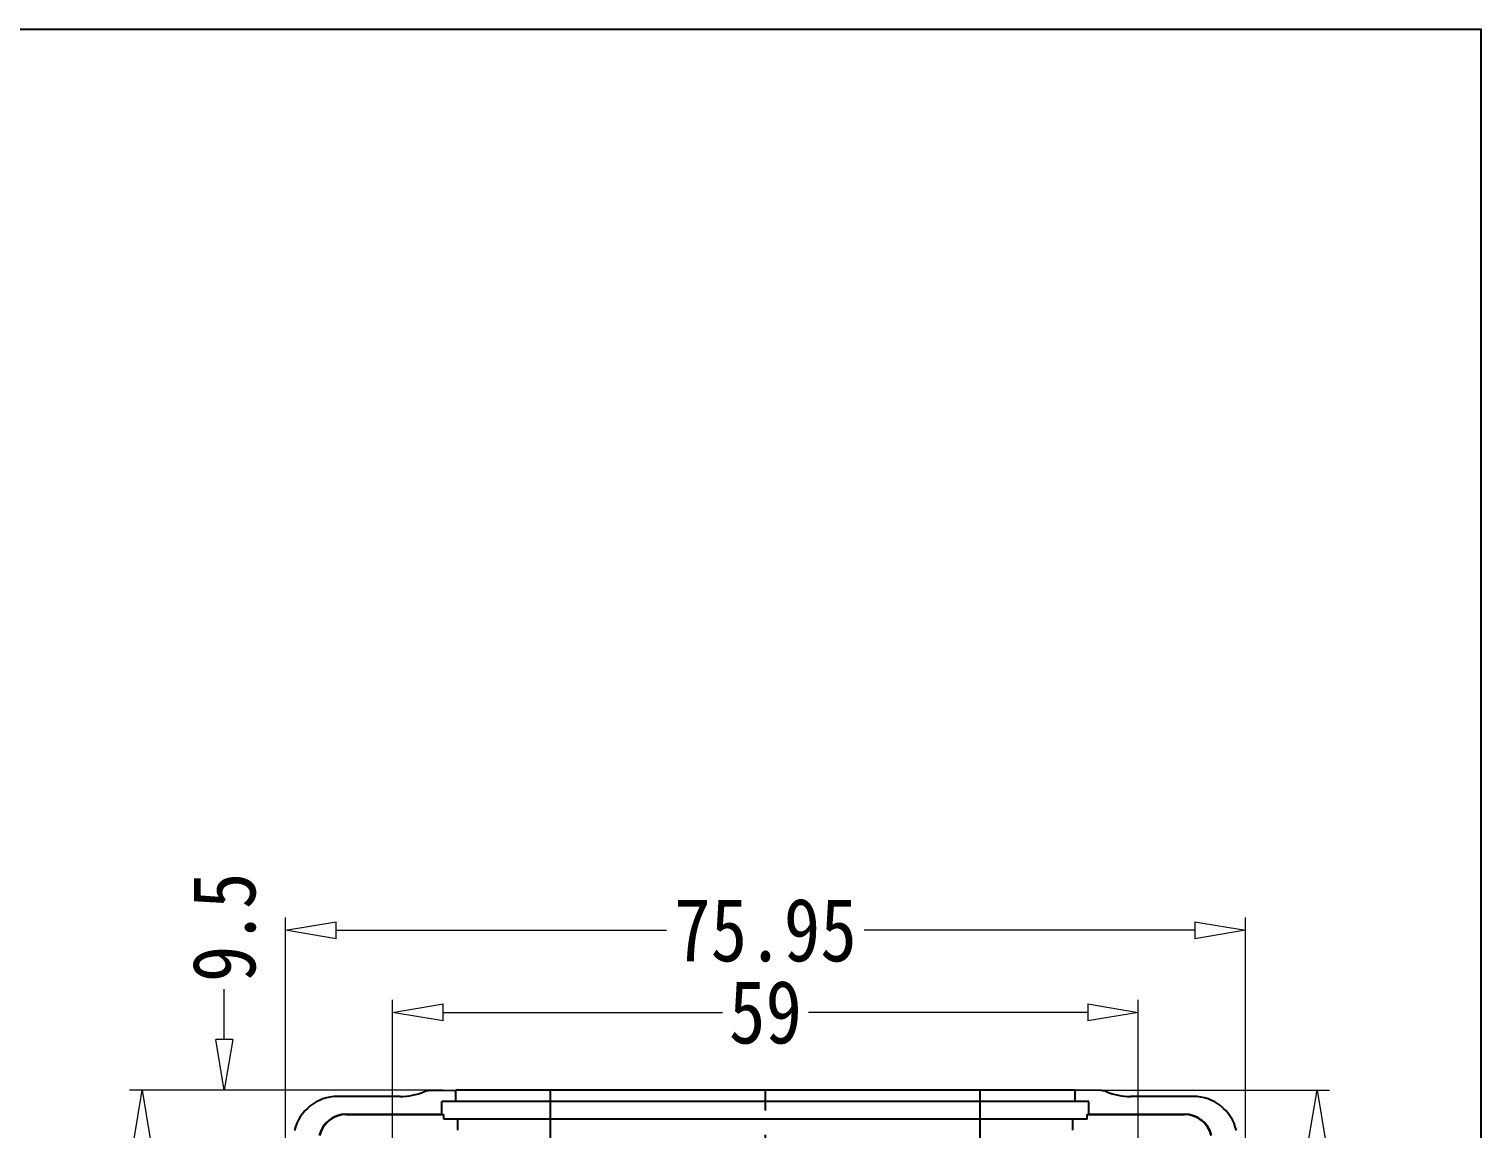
# Model space of a CAD drawing. Header units: millimetres. Extents: x 1786 to 4177, y -2705 to -1639.
# Drawn here: x 4062 to 4176.8, y -1725.9 to -1638.8 of the extents above; entities that cross this region are included whole.
import ezdxf

# ---------------------------------------------------------------- set-up
doc = ezdxf.new("R2010")
doc.units = ezdxf.units.MM
doc.linetypes.add('CENTER', pattern=[50.8, 31.75, -6.35, 6.35, -6.35])
doc.layers.add('dim', color=3, linetype='Continuous', lineweight=9)
doc.styles.add('FFS', font='', dxfattribs={"width": 0.85})
doc.styles.get('FFS').set_extended_font_data('FangSong_GB2312')
doc.dimstyles.new('YanXiu', dxfattribs={"dimtxt": 2.5, "dimasz": 2.2, "dimexe": 1, "dimexo": 0.6, "dimgap": 0.66, "dimtad": 0, "dimzin": 9, "dimdsep": 46, "dimtxsty": 'FFS', "dimblk": 'CLOSEDBLANK', "dimcen": 0, "dimclrd": 256, "dimclre": 131, "dimclrt": 42, "dimazin": 2, "dimtfac": 1, "dimtofl": 0, "dimtmove": 0, "dimatfit": 3, "dimldrblk": 'CLOSEDBLANK', "dimfxl": 1, "dimlwd": 5, "dimlwe": 5, "dimarcsym": 0})

# ---------------------------------------------------------------- blocks, each defined once
blk = doc.blocks.new('_ClosedBlank')
at = {"color": 0, "linetype": 'ByBlock', "lineweight": -2}
for p, q in [((-1, 0.167), (0, 0)), ((-1, 0.167), (-1, -0.167)), ((0, 0), (-1, -0.167))]:
    blk.add_line(p, q, dxfattribs=at)
blk = doc.blocks.new('*D199')
at = {"layer": 'Defpoints', "color": 0, "transparency": 16777216}
for p in [(5225.47, -1511.89), (5207.15, -1521.39), (5217.17, -1521.39, 0)]:
    blk.add_point(p, dxfattribs=at)
at = {"layer": 'dim', "lineweight": 5, "transparency": 16777216}
for p, q in [((5207.15, -1507.89), (5207.15, -1503.89)), ((5207.15, -1525.39), (5207.15, -1529.39))]:
    blk.add_line(p, q, dxfattribs=at)
at = {"layer": 'dim', "color": 131, "lineweight": 5, "transparency": 16777216}
for p, q in [((5224.47, -1511.89), (5206.15, -1511.89)), ((5216.17, -1521.39), (5206.15, -1521.39))]:
    blk.add_line(p, q, dxfattribs=at)
at = {"layer": 'dim', "lineweight": 5, "transparency": 16777216, "xscale": 4, "yscale": 4, "zscale": 4}
for p, rotation in [((5207.15, -1511.89), 270), ((5207.15, -1521.39), 90)]:
    blk.add_blockref('_ClosedBlank', p, dxfattribs=dict(at, rotation=rotation))
at = {"layer": 'dim', "color": 42, "transparency": 16777216, "insert": (5207.15, -1499.01), "char_height": 5, "attachment_point": 5, "rotation": 90, "style": 'FFS'}
blk.add_mtext('9.5', dxfattribs=at)
blk = doc.blocks.new('*D198')
at = {"layer": 'Defpoints', "color": 0, "transparency": 16777216}
for p in [(5225.47, -1511.89), (5200.65, -1530.89), (5221.49, -1530.89, 0)]:
    blk.add_point(p, dxfattribs=at)
at = {"layer": 'dim', "color": 131, "lineweight": 5, "transparency": 16777216}
for p, q in [((5224.47, -1511.89), (5199.65, -1511.89)), ((5220.49, -1530.89), (5199.65, -1530.89))]:
    blk.add_line(p, q, dxfattribs=at)
at = {"layer": 'dim', "lineweight": 5, "transparency": 16777216}
for p, q in [((5200.65, -1515.89), (5200.65, -1526.89)), ((5200.65, -1521.39), (5195.15, -1525.14)), ((5195.15, -1525.14), (5195.15, -1527.14))]:
    blk.add_line(p, q, dxfattribs=at)
at = {"layer": 'dim', "lineweight": 5, "transparency": 16777216, "xscale": 4, "yscale": 4, "zscale": 4}
for p, rotation in [((5200.65, -1511.89), 90), ((5200.65, -1530.89), 270)]:
    blk.add_blockref('_ClosedBlank', p, dxfattribs=dict(at, rotation=rotation))
at = {"layer": 'dim', "color": 42, "transparency": 16777216, "insert": (5195.15, -1530.52), "char_height": 5, "attachment_point": 5, "rotation": 90, "style": 'FFS'}
blk.add_mtext('19', dxfattribs=at)
blk = doc.blocks.new('*D192')
at = {"layer": 'Defpoints', "color": 0, "transparency": 16777216}
for p in [(5279.47, -1505.74), (5220.47, -1518.09, 0), (5279.47, -1518.09, 0)]:
    blk.add_point(p, dxfattribs=at)
at = {"layer": 'dim', "color": 131, "lineweight": 5, "transparency": 16777216}
for p, q in [((5220.47, -1517.09), (5220.47, -1504.74)), ((5279.47, -1517.09), (5279.47, -1504.74))]:
    blk.add_line(p, q, dxfattribs=at)
at = {"layer": 'dim', "lineweight": 5, "transparency": 16777216}
for p, q in [((5224.47, -1505.74), (5246.56, -1505.74)), ((5275.47, -1505.74), (5253.38, -1505.74))]:
    blk.add_line(p, q, dxfattribs=at)
at = {"layer": 'dim', "lineweight": 5, "transparency": 16777216, "xscale": 4, "yscale": 4, "zscale": 4, "rotation": 180}
blk.add_blockref('_ClosedBlank', (5220.47, -1505.74), dxfattribs=at)
at = {"layer": 'dim', "lineweight": 5, "transparency": 16777216, "xscale": 4, "yscale": 4, "zscale": 4}
blk.add_blockref('_ClosedBlank', (5279.47, -1505.74), dxfattribs=at)
at = {"layer": 'dim', "color": 42, "transparency": 16777216, "insert": (5249.97, -1505.74), "char_height": 5, "attachment_point": 5, "style": 'FFS'}
blk.add_mtext('59', dxfattribs=at)
blk = doc.blocks.new('*D191')
at = {"layer": 'Defpoints', "color": 0, "transparency": 16777216}
for p in [(5287.94, -1499.24), (5211.99, -1529.89), (5287.94, -1529.89)]:
    blk.add_point(p, dxfattribs=at)
at = {"layer": 'dim', "color": 131, "lineweight": 5, "transparency": 16777216}
for p, q in [((5211.99, -1528.89), (5211.99, -1498.24)), ((5287.94, -1528.89), (5287.94, -1498.24))]:
    blk.add_line(p, q, dxfattribs=at)
at = {"layer": 'dim', "lineweight": 5, "transparency": 16777216}
for p, q in [((5215.99, -1499.24), (5242.14, -1499.24)), ((5283.94, -1499.24), (5257.79, -1499.24))]:
    blk.add_line(p, q, dxfattribs=at)
at = {"layer": 'dim', "lineweight": 5, "transparency": 16777216, "xscale": 4, "yscale": 4, "zscale": 4, "rotation": 180}
blk.add_blockref('_ClosedBlank', (5211.99, -1499.24), dxfattribs=at)
at = {"layer": 'dim', "lineweight": 5, "transparency": 16777216, "xscale": 4, "yscale": 4, "zscale": 4}
blk.add_blockref('_ClosedBlank', (5287.94, -1499.24), dxfattribs=at)
at = {"layer": 'dim', "color": 42, "transparency": 16777216, "insert": (5249.97, -1499.24), "char_height": 5, "attachment_point": 5, "style": 'FFS'}
blk.add_mtext('75.95', dxfattribs=at)
blk = doc.blocks.new('*D190')
at = {"layer": 'Defpoints', "color": 0, "transparency": 16777216}
for p in [(5274.47, -1511.89), (5283.82, -1652.39), (5293.61, -1652.39)]:
    blk.add_point(p, dxfattribs=at)
at = {"layer": 'dim', "color": 131, "lineweight": 5, "transparency": 16777216}
for p, q in [((5275.47, -1511.89), (5294.61, -1511.89)), ((5284.82, -1652.39), (5294.61, -1652.39))]:
    blk.add_line(p, q, dxfattribs=at)
at = {"layer": 'dim', "lineweight": 5, "transparency": 16777216}
for p, q in [((5293.61, -1515.89), (5293.61, -1574.37)), ((5293.61, -1648.39), (5293.61, -1589.92))]:
    blk.add_line(p, q, dxfattribs=at)
at = {"layer": 'dim', "lineweight": 5, "transparency": 16777216, "xscale": 4, "yscale": 4, "zscale": 4}
for p, rotation in [((5293.61, -1511.89), 90), ((5293.61, -1652.39), 270)]:
    blk.add_blockref('_ClosedBlank', p, dxfattribs=dict(at, rotation=rotation))
at = {"layer": 'dim', "color": 42, "transparency": 16777216, "insert": (5293.61, -1582.14), "char_height": 5, "attachment_point": 5, "rotation": 90, "style": 'FFS'}
blk.add_mtext('140.5', dxfattribs=at)
blk = doc.blocks.new('*u4')
at = {"layer": 'Defpoints', "color": 2}
blk.add_lwpolyline([(-135.77, 94.941), (135.77, 94.941), (135.77, -94.941), (-135.77, -94.941)], close=True, dxfattribs=at)
blk = doc.blocks.new('*u200')
at = {"color": 7, "linetype": 'Continuous'}
for p, q in [((-26.604, 70.213, 0), (-26.972, 70.136, 0)), ((-26.604, 70.213, 0), (-24.5, 70.25, 0)), ((-24.5, 69.35, 0), (-24.5, 70.25, 0)), ((24.5, 70.25, 0), (-24.5, 70.25, 0)), ((-17, 63.565, 0), (-17, 70.25, 0)), ((17, 63.565, 0), (17, 70.25, 0)), ((24.5, 69.35, 0), (24.5, 70.25, 0)), ((26.604, 70.213, 0), (24.5, 70.25, 0)), ((-28.899, 69.75, 0), (-33.858, 69.75, 0)), ((-25.6, 68.35, 0), (-25.6, 69.35, 0)), ((25.6, 69.35, 0), (-25.6, 69.35, 0)), ((25.6, 68.35, 0), (25.6, 69.35, 0)), ((33.858, 69.75, 0), (28.899, 69.75, 0)), ((-33.162, 68.35, 0), (-33.162, 68.322, 0)), ((-33.162, 68.35, 0), (-25.6, 68.35, 0)), ((-33.162, 68.322, 0), (-25.6, 68.322, 0)), ((-25.45, 67.95, 0), (-25.45, 68.322, 0)), ((25.45, 67.95, 0), (-25.45, 67.95, 0)), ((-24.327, 67.093, 0), (-24.327, 67.95, 0)), ((24.327, 67.093, 0), (24.327, 67.95, 0)), ((25.45, 67.95, 0), (25.45, 68.322, 0)), ((25.45, 68.322, 0), (33.162, 68.322, 0)), ((25.6, 68.35, 0), (33.162, 68.35, 0)), ((33.162, 68.35, 0), (33.162, 68.322, 0))]:
    blk.add_line(p, q, dxfattribs=at)
at = {"color": 1, "linetype": 'CENTER', "ltscale": 0.303795}
blk.add_line((0, -70.25), (0, 70.25), dxfattribs=at)
at = {"color": 7, "linetype": 'Continuous'}
for centre, radius, start, end in [((-28.899, 74.75, 0), 5, 270.00001, 292.66658), ((-26.587, 69.213, 0), 1, 91, 112.66649), ((26.587, 69.213, 0), 1, 67.33342, 89), ((28.899, 74.75, 0), 5, 247.33344, 270), ((-33.858, 66.25, 0), 3.5, 90.00009, 166.62014), ((33.858, 66.25, 0), 3.5, 13.3799, 89.99985), ((-33.162, 66.15, 0), 2.2, 90, 166.55915), ((-33.16, 66.148, 0), 2.174, 90.0427, 166.51645), ((33.162, 66.15, 0), 2.2, 13.44085, 90), ((33.16, 66.148, 0), 2.174, 13.48355, 89.9573)]:
    blk.add_arc(centre, radius, start, end, dxfattribs=at)
for centre, start_param, end_param in [((-17, 68.35, 0), 3.1415927, 3.3287295), ((17, 68.35, 0), -0.1871369, 0)]:
    blk.add_ellipse(centre, major_axis=(8.6, 0), ratio=0.0174551, start_param=start_param, end_param=end_param, dxfattribs=at)
at = {"layer": 'dim'}
for base, p1, p2, override, picture, middle in [((-42.813, 60.75, 0), (-24.5, 70.25, 0), (-32.8, 60.75), {"dimtxt": 5, "dimasz": 4, "dimexe": 0.9995, "dimexo": 0.9995, "dimgap": 0.9995, "dimzin": 8}, '*D199', (-42.813, 83.132, 0)), ((-49.313, 51.25, 0), (-24.5, 70.25, 0), (-28.481, 51.25), {"dimtxt": 5, "dimasz": 4, "dimexe": 0.9995, "dimexo": 0.9995, "dimgap": 0.9995, "dimzin": 8, "dimtmove": 1}, '*D198', (-54.816, 54, 0)), ((43.645, -70.25, 0), (24.5, 70.25, 0), (33.858, -70.25, 0), {"dimtxt": 5, "dimasz": 4, "dimexe": 0.9995, "dimexo": 0.9995, "dimgap": 0.9995}, '*D190', (43.645, 0, 0))]:
    dim = blk.add_linear_dim(base=base, p1=p1, p2=p2, angle=90, dimstyle='YanXiu', override=override, dxfattribs=at)
    dim.commit()
    dim.dimension.update_dxf_attribs({"geometry": picture, "text_midpoint": middle, "dimtype": 128, "insert": (-5249.967, 1582.143)})
for base, p1, p2, picture, middle in [((37.974, 82.899, 0), (-37.974, 52.25, 0), (37.974, 52.25, 0), '*D191', (0, 82.899, 0)), ((29.5, 76.399, 0), (-29.5, 64.05), (29.5, 64.05), '*D192', (0, 76.399, 0))]:
    dim = blk.add_linear_dim(base=base, p1=p1, p2=p2, dimstyle='YanXiu', override={"dimtxt": 5, "dimasz": 4, "dimexe": 0.9995, "dimexo": 0.9995, "dimgap": 0.9995, "dimzin": 8}, dxfattribs=at)
    dim.commit()
    dim.dimension.update_dxf_attribs({"geometry": picture, "text_midpoint": middle, "insert": (-5249.967, 1582.143)})
blk = doc.blocks.new('*u201')
blk.add_blockref('*u200', (129.121, 105.55, 0))
at = {"layer": 'Defpoints', "xscale": 1.368000000000393, "yscale": 1.368000000000393, "zscale": 1.368000000000393}
blk.add_blockref('*u4', (0, 129.88), dxfattribs=at)

msp = doc.modelspace()

# ---------------------------------------------------------------- block references
msp.add_blockref('*u201', (3991.1, -1898.61))

doc.saveas('drawing.dxf')
